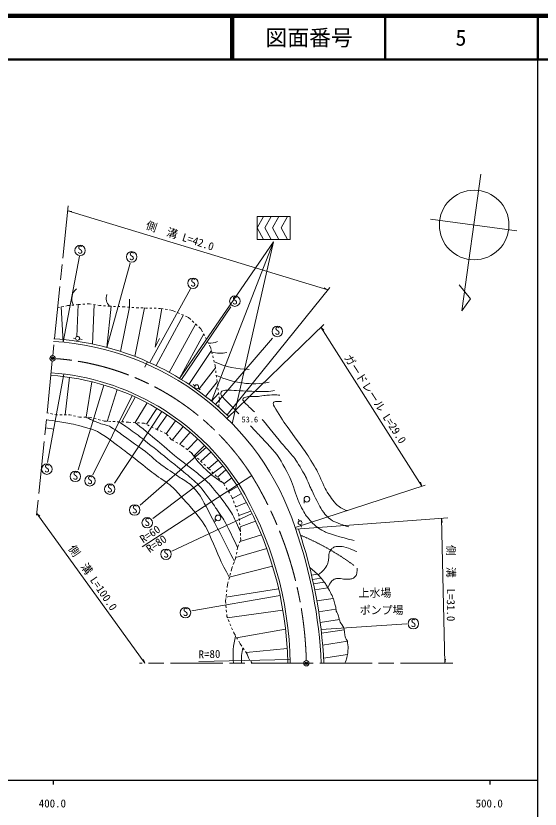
# Model space of a CAD drawing. Units: millimetres, scale not verified. Extents: x 40000 to 680000, y 20000 to 380000.
# Drawn here: x 459484 to 579500, y 198357 to 380000 of the extents above; entities that cross this region are included whole.
import ezdxf
from ezdxf.enums import TextEntityAlignment as Align

# ---------------------------------------------------------------- set-up
doc = ezdxf.new("R2010")
doc.units = ezdxf.units.MM
doc.header["$LTSCALE"] = 1000
doc.header["$PDMODE"] = 32
doc.header["$PDSIZE"] = 500
doc.linetypes.add('CHAIN', pattern=[18.5, 12, -1.5, 3.5, -1.5])
for name, color, linetype, lineweight in [('M-BGD', 7, 'Continuous', 13), ('M-BMK', 2, 'CHAIN', 13), ('M-BMK-SRVR', 3, 'Continuous', 13), ('M-STR-HTXT', 7, 'Continuous', 13), ('M-TTL', 2, 'Continuous', 140), ('M-TTL-BAND', 7, 'Continuous', 25), ('M-TTL-LINE', 7, 'Continuous', 50), ('M-TTL-TXT', 7, 'Continuous', 13)]:
    doc.layers.add(name, color=color, linetype=linetype, lineweight=lineweight)
doc.layers.add('M-OTRS', color=6, linetype='Continuous')
doc.styles.add('ＭＳ ゴシック', font='')
doc.styles.get('ＭＳ ゴシック').set_extended_font_data('MS Gothic')

msp = doc.modelspace()

# ---------------------------------------------------------------- linework, layer by layer
at = {"layer": 'M-BGD'}
for p, q in [((474049, 324997), (470285, 305291)), ((485626, 323394), (480274, 304087)), ((499469, 317489), (490125, 300592)), ((485525, 313283), (485525, 315134)), ((469076, 313173), (469470, 313255)), ((470285, 305291), (469851, 313354)), ((469959, 313358), (470448, 313461)), ((470938, 313564), (471331, 313646)), ((471331, 313646), (471774, 313689)), ((472272, 313738), (472770, 313786)), ((473267, 313835), (473711, 313878)), ((473711, 313878), (473476, 306582)), ((473711, 313878), (474285, 313921)), ((474784, 313958), (475282, 313996)), ((475781, 314033), (476355, 314076)), ((476355, 314076), (476755, 314012)), ((477394, 313928), (477026, 304851)), ((477249, 313934), (477742, 313855)), ((478236, 313776), (478636, 313712)), ((478636, 313712), (479013, 313679)), ((479511, 313635), (480009, 313591)), ((480274, 304087), (481318, 313493)), ((480507, 313547), (480883, 313514)), ((480883, 313514), (481320, 313497)), ((481820, 313477), (482319, 313458)), ((482819, 313438), (483319, 313419)), ((483458, 303157), (485525, 313283)), ((483818, 313399), (484255, 313382)), ((484255, 313382), (484513, 313362)), ((485011, 313324), (485510, 313285)), ((486008, 313247), (486507, 313209)), ((488893, 313110), (486704, 302016)), ((487005, 313170), (487263, 313150)), ((487263, 313150), (487625, 313141)), ((488125, 313128), (488625, 313114)), ((489124, 313101), (489624, 313088)), ((490124, 313074), (490624, 313061)), ((491124, 313048), (491623, 313035)), ((492123, 313021), (492485, 313012)), ((492485, 313012), (493179, 312900)), ((493673, 312820), (494167, 312740)), ((494660, 312661), (495354, 312549)), ((495354, 312549), (496039, 312245)), ((508707, 313354), (497420, 296704)), ((497890, 311509), (491597, 299905)), ((496497, 312043), (496954, 311840)), ((497411, 311638), (497868, 311435)), ((498325, 311233), (499010, 310929)), ((499010, 310929), (499501, 310479)), ((500715, 309505), (494582, 298364)), ((499869, 310141), (500237, 309803)), ((500606, 309464), (500974, 309126)), ((502530, 307176), (496939, 296999)), ((501342, 308788), (501833, 308338)), ((501833, 308338), (502176, 307672)), ((502404, 307228), (502633, 306783)), ((472673, 306233), (473153, 306155)), ((474031, 306012), (474645, 305912)), ((502862, 306339), (503091, 305894)), ((503320, 305450), (503549, 305005)), ((518218, 306229), (505187, 291018)), ((504282, 303401), (499104, 295621)), ((503778, 304561), (504120, 303895)), ((504120, 303895), (504189, 303613)), ((504306, 303127), (504423, 302641)), ((504541, 302155), (504658, 301669)), ((489025, 299541), (489593, 300829)), ((504776, 301183), (504893, 300697)), ((505011, 300211), (505079, 299929)), ((505079, 299929), (505168, 299238)), ((466745, 277708), (470483, 297976)), ((505159, 299435), (501443, 294567)), ((505232, 298742), (505296, 298246)), ((470764, 288670), (471756, 297235)), ((475576, 288102), (476898, 296211)), ((505618, 296314), (502929, 292864)), ((505360, 297751), (505424, 297255)), ((505488, 296759), (505553, 296263)), ((473752, 276076), (479650, 295450)), ((480408, 287155), (482709, 294421)), ((500083, 295564), (500475, 295277)), ((501192, 294751), (501694, 294383)), ((505617, 295767), (505681, 295271)), ((505745, 294775), (505809, 294279)), ((477111, 274900), (486070, 293053)), ((483721, 287019), (486815, 292714)), ((505960, 293605), (504304, 291761)), ((505873, 293784), (505937, 293288)), ((506001, 292792), (506090, 292101)), ((486760, 286897), (489517, 291370)), ((505979, 290993), (505917, 290383)), ((506090, 292101), (506029, 291491)), ((466614, 289073), (466953, 289010)), ((467445, 288920), (467937, 288829)), ((482056, 272967), (492926, 289399)), ((489402, 286495), (491741, 290121)), ((468428, 288738), (468767, 288676)), ((468767, 288676), (469047, 288673)), ((469547, 288668), (470047, 288663)), ((470547, 288658), (471047, 288653)), ((471547, 288648), (471826, 288646)), ((471826, 288646), (472197, 288558)), ((472684, 288444), (473171, 288329)), ((473657, 288215), (474029, 288127)), ((474029, 288127), (474542, 288114)), ((475042, 288101), (475542, 288088)), ((476042, 288076), (476555, 288062)), ((476555, 288062), (476904, 287968)), ((477386, 287837), (477869, 287707)), ((478351, 287576), (478834, 287445)), ((479317, 287315), (479665, 287220)), ((479665, 287220), (480203, 287195)), ((480703, 287172), (481202, 287149)), ((481701, 287126), (482201, 287102)), ((482700, 287079), (483200, 287056)), ((483699, 287033), (484199, 287009)), ((491781, 285283), (494136, 288618)), ((493902, 284332), (496049, 287290)), ((466269, 285691), (468153, 285344)), ((484698, 286986), (485236, 286961)), ((485236, 286961), (485804, 286921)), ((486302, 286885), (486801, 286849)), ((487300, 286814), (487799, 286778)), ((488297, 286742), (488864, 286702)), ((488864, 286702), (489134, 286570)), ((489583, 286351), (490033, 286131)), ((490482, 285912), (490931, 285693)), ((491381, 285473), (491650, 285341)), ((491650, 285341), (492065, 285158)), ((495254, 282871), (497754, 286001)), ((492523, 284956), (492980, 284755)), ((493438, 284553), (493853, 284370)), ((493853, 284370), (494333, 283842)), ((494669, 283472), (495149, 282944)), ((496997, 281925), (499350, 284697)), ((495149, 282944), (495659, 282661)), ((496096, 282418), (496533, 282175)), ((496970, 281932), (497481, 281649)), ((497481, 281649), (497986, 281262)), ((498771, 280695), (501109, 283138)), ((502647, 281660), (500375, 279352)), ((487932, 267960), (503089, 281213)), ((498384, 280958), (498781, 280655)), ((499178, 280351), (499684, 279964)), ((499684, 279964), (499935, 279734)), ((501840, 278017), (504146, 280102)), ((500304, 279397), (500673, 279059)), ((501042, 278721), (501410, 278384)), ((501779, 278046), (502148, 277709)), ((503601, 276375), (505800, 278233)), ((490817, 264876), (506834, 276972)), ((502517, 277371), (502886, 277034)), ((503255, 276696), (503506, 276466)), ((503506, 276466), (504018, 275954)), ((488374, 258449), (513477, 274732)), ((504371, 275601), (504725, 275247)), ((505078, 274893), (505432, 274540)), ((505645, 274399), (507564, 276035)), ((505785, 274186), (506139, 273833)), ((506493, 273479), (507004, 272967)), ((507004, 272967), (507359, 272384)), ((507085, 272863), (508898, 274206)), ((507619, 271956), (507879, 271529)), ((508138, 271102), (508398, 270675)), ((508229, 271072), (510196, 272245)), ((509088, 269506), (511120, 270657)), ((508658, 270247), (509013, 269663)), ((509013, 269663), (509122, 269383)), ((509304, 268917), (509485, 268451)), ((525455, 269323), (525455, 268415)), ((509667, 267985), (509849, 267519)), ((509901, 267559), (512256, 268580)), ((510030, 267053), (510212, 266588)), ((495207, 257407), (513549, 266026)), ((510393, 266122), (510503, 265841)), ((510503, 265841), (510547, 265419)), ((510560, 265558), (513286, 266566)), ((505110, 265040), (505110, 264133)), ((510600, 264922), (510652, 264424)), ((510704, 263927), (510756, 263430)), ((510816, 263019), (514357, 264310)), ((524150, 264770), (524330, 264318)), ((524660, 263492), (524891, 262915)), ((510809, 262933), (510853, 262511)), ((510853, 262511), (510871, 262020)), ((510946, 260031), (510668, 259338)), ((510820, 259630), (515708, 261177)), ((510890, 261521), (510909, 261021)), ((510927, 260522), (510946, 260031)), ((524754, 261035), (524628, 261089)), ((524938, 260956), (524846, 260995)), ((525122, 260878), (525030, 260917)), ((525306, 260799), (525214, 260838)), ((525490, 260720), (525398, 260760)), ((525708, 260627), (525582, 260681)), ((525833, 260570), (525708, 260627)), ((526016, 260488), (525924, 260529)), ((526198, 260406), (526107, 260447)), ((526380, 260323), (526289, 260365)), ((526562, 260241), (526471, 260282)), ((526779, 260144), (526654, 260200)), ((526903, 260084), (526779, 260144)), ((527084, 259999), (526993, 260042)), ((527264, 259913), (527174, 259956)), ((527445, 259827), (527354, 259870)), ((527625, 259741), (527535, 259784)), ((509841, 256002), (516906, 258049)), ((510205, 258180), (510125, 257716)), ((510483, 258874), (510205, 258180)), ((527840, 259639), (527716, 259698)), ((527963, 259577), (527840, 259639)), ((528141, 259488), (528052, 259533)), ((528320, 259398), (528231, 259443)), ((528499, 259309), (528410, 259353)), ((528678, 259219), (528589, 259264)), ((528890, 259113), (528767, 259174)), ((529012, 259049), (528890, 259113)), ((529189, 258956), (529100, 259002)), ((529366, 258863), (529277, 258909)), ((529543, 258770), (529454, 258816)), ((529720, 258677), (529632, 258723)), ((529930, 258566), (529809, 258630)), ((530051, 258500), (529930, 258566)), ((530226, 258403), (530138, 258451)), ((530401, 258307), (530313, 258355)), ((530576, 258210), (530488, 258258)), ((530751, 258113), (530663, 258162)), ((530959, 257999), (530839, 258065)), ((531078, 257930), (530959, 257999)), ((509869, 256238), (509789, 255774)), ((510040, 257224), (509954, 256731)), ((531251, 257830), (531164, 257880)), ((531424, 257730), (531338, 257780)), ((531597, 257630), (531511, 257680)), ((531771, 257530), (531684, 257580)), ((531976, 257411), (531857, 257480)), ((532094, 257340), (531976, 257411)), ((532265, 257236), (532179, 257288)), ((532436, 257133), (532350, 257184)), ((532607, 257029), (532521, 257081)), ((532778, 256926), (532693, 256977)), ((532981, 256803), (532864, 256874)), ((533097, 256729), (532981, 256803)), ((533266, 256622), (533182, 256676)), ((533435, 256515), (533351, 256569)), ((533604, 256408), (533520, 256462)), ((533773, 256302), (533689, 256355)), ((533974, 256175), (533858, 256248)), ((534089, 256099), (533974, 256175)), ((509440, 254874), (509259, 254407)), ((509789, 255774), (509620, 255340)), ((534256, 255989), (534172, 256044)), ((534422, 255878), (534339, 255933)), ((534589, 255768), (534506, 255823)), ((534756, 255658), (534673, 255713)), ((534954, 255527), (534840, 255602)), ((535067, 255449), (534954, 255527)), ((535232, 255335), (535150, 255392)), ((535396, 255221), (535314, 255278)), ((535561, 255108), (535479, 255165)), ((535726, 254994), (535643, 255051)), ((535921, 254859), (535808, 254937)), ((536033, 254779), (535921, 254859)), ((536195, 254662), (536114, 254721)), ((536357, 254545), (536276, 254604)), ((536520, 254428), (536438, 254487)), ((536682, 254312), (536601, 254370)), ((508344, 251455), (518255, 253966)), ((508910, 253507), (508737, 252843)), ((509078, 253941), (508910, 253507)), ((536874, 254173), (536763, 254253)), ((508361, 251391), (508235, 250907)), ((508612, 252359), (508486, 251875)), ((528540, 252156), (527173, 251945)), ((529364, 251249), (527401, 250946)), ((507938, 249758), (507858, 249102)), ((508110, 250423), (507938, 249758)), ((530073, 250354), (527614, 249974)), ((530915, 249055), (527902, 248590)), ((499733, 243765), (519961, 247309)), ((507548, 246916), (519628, 248809)), ((507676, 247613), (507616, 247117)), ((507797, 248606), (507737, 248109)), ((507555, 246620), (507475, 245964)), ((507475, 245964), (507522, 245450)), ((532138, 246606), (528387, 246026)), ((507568, 244952), (507614, 244454)), ((507660, 243956), (507706, 243458)), ((507884, 242171), (520603, 243931)), ((532750, 244151), (528800, 243541)), ((507752, 242961), (507799, 242447)), ((507799, 242447), (507903, 242202)), ((508098, 241742), (508293, 241282)), ((533552, 241750), (529153, 241070)), ((508488, 240821), (508683, 240361)), ((508878, 239901), (509074, 239440)), ((549023, 240817), (529350, 239492)), ((509269, 238980), (509372, 238736)), ((509372, 238736), (509736, 238118)), ((510011, 237607), (521214, 239589)), ((534626, 239439), (529447, 238639)), ((509990, 237688), (510244, 237257)), ((510498, 236826), (510862, 236209)), ((510862, 236209), (511224, 235667)), ((535367, 236809), (529711, 235936)), ((511501, 235251), (511779, 234835)), ((512056, 234419), (512417, 233877)), ((512221, 234191), (521596, 235150)), ((501352, 232200), (522265, 232652)), ((512417, 233877), (512741, 232966)), ((512741, 232966), (513003, 232569)), ((535405, 233760), (529929, 232914)), ((513278, 232151), (513540, 231754))]:
    msp.add_line(p, q, dxfattribs=at)
msp.add_lwpolyline([(492915, 312968), (491341, 304138), (492333, 306121)], dxfattribs=at)
for centre, radius in [((474183, 326297), 1200), ((485989, 324813), 1200), ((500041, 318774), 1200), ((509620, 314684), 1200), ((519337, 307743), 1200), ((473603, 306150), 450), ((467891, 301571), 600), ((500874, 295068), 450), ((466578, 276219), 1200), ((473103, 274553), 1200), ((476435, 273535), 1200), ((480970, 271632), 1200), ((526103, 269323), 648), ((486685, 266849), 1200), ((505758, 265040), 648), ((489555, 263934), 1200), ((524558, 263930), 450), ((493858, 256715), 1200), ((498301, 243341), 1200), ((550465, 240817), 1200), ((525984, 231754), 600)]:
    msp.add_circle(centre, radius, dxfattribs=at)
for centre, radius, start, end in [((475187, 315225), 2894, 128.85448, 209.78064), ((482874, 315323), 2690, 160.81542, 222.26898), ((464225, 243212), 62375, 18.32791, 86.40546), ((464225, 243212), 62955, 45.6583, 86.40546), ((504009, 308949), 3898, 263.93566, 294.4186), ((506344, 310158), 7405, 254.69462, 280.97105), ((513386, 320726), 21702, 247.04375, 268.64839), ((463533, 242504), 55905, 32.82405, 85.87561), ((463532, 242504), 55345, 32.82259, 85.89265), ((513922, 316149), 20374, 245.37221, 280.0563), ((520372, 294396), 25256, 214.63188, 238.04366), ((439946, 230357), 81791, 0.97917, 31.01745), ((439946, 230357), 82351, 0.97251, 31.03072), ((417471, 226343), 112069, 2.76781, 18.99844), ((417471, 226343), 112649, 2.75355, 18.7173), ((525592, 233713), 16374, 164.86686, 186.87031), ((520108, 232815), 8997, 163.88874, 186.76932)]:
    msp.add_arc(centre, radius, start, end, dxfattribs=at)
for points, knots in [([(518693, 294245), (518361, 294135), (517319, 293964), (516969, 293962), (515580, 293954), (511416, 294150), (510028, 294198), (509513, 294216), (507970, 294300), (507455, 294292), (507326, 294290), (506944, 294203), (506825, 294152), (506742, 294116), (506514, 293948), (506471, 293868), (506427, 293784), (506416, 293491), (506424, 293396), (506431, 293317), (506488, 293076), (506542, 293018), (507349, 292156), (508914, 290534), (510549, 288842)], [0, 0, 0, 0, 1, 1, 1, 2, 2, 2, 3, 3, 3, 4, 4, 4, 5, 5, 5, 6, 6, 6, 7, 7, 7, 8, 8, 8, 8]), ([(519928, 293135), (519652, 293177), (518814, 293234), (518535, 293230), (518138, 293224), (516948, 293128), (516552, 293088), (516244, 293057), (515327, 292895), (515017, 292876), (514614, 292850), (513400, 292896), (512997, 292866), (512769, 292849), (512094, 292711), (511877, 292640), (511794, 292612), (511571, 292453), (511523, 292380), (511484, 292320), (511445, 292090), (511476, 292026), (511556, 291855), (511910, 291405), (512042, 291270), (512440, 290866), (513271, 290086), (514094, 289304)], [0, 0, 0, 0, 1, 1, 1, 2, 2, 2, 3, 3, 3, 4, 4, 4, 5, 5, 5, 6, 6, 6, 7, 7, 7, 8, 8, 8, 9, 9, 9, 9]), ([(520269, 291661), (519995, 291680), (519170, 291680), (518897, 291660), (518825, 291655), (518622, 291577), (518561, 291540), (518528, 291520), (518463, 291421), (518449, 291385), (518431, 291338), (518403, 291186), (518406, 291136), (518410, 291077), (518453, 290902), (518484, 290852), (518995, 289993), (520547, 287424), (521109, 286597), (522078, 285170), (525170, 281014), (526137, 279585), (526663, 278809), (528115, 276400), (528569, 275581), (528796, 275173), (529340, 273879), (529537, 273456), (529732, 273039), (530305, 271781), (530529, 271378), (530750, 270981), (531487, 269832), (531757, 269466), (531990, 269151), (532755, 268253), (533038, 267982), (533236, 267793), (533896, 267296), (534145, 267183), (534389, 267072), (534841, 266895), (535335, 266712)], [0, 0, 0, 0, 1, 1, 1, 2, 2, 2, 3, 3, 3, 4, 4, 4, 5, 5, 5, 6, 6, 6, 7, 7, 7, 8, 8, 8, 9, 9, 9, 10, 10, 10, 11, 11, 11, 12, 12, 12, 13, 13, 13, 14, 14, 14, 14]), ([(466451, 287475), (467708, 287360), (471451, 286764), (472681, 286485), (473795, 286232), (477117, 285322), (478142, 284819), (479253, 284273), (482240, 282041), (483232, 281302), (484888, 280069), (489733, 276211), (491377, 274962), (492095, 274416), (494373, 272935), (495039, 272327), (495979, 271469), (498543, 268634), (499369, 267666), (500118, 266788), (502340, 264111), (502906, 263105), (503774, 261562), (505739, 256614), (506488, 255009), (506827, 254283), (507942, 252149), (508344, 251455), (508344, 251455), (508344, 251455), (508344, 251455)], [0, 0, 0, 0, 1, 1, 1, 2, 2, 2, 3, 3, 3, 4, 4, 4, 5, 5, 5, 6, 6, 6, 7, 7, 7, 8, 8, 8, 9, 9, 9, 10, 10, 10, 10]), ([(475576, 288102), (476134, 287802), (477862, 287008), (478453, 286781), (478929, 286597), (480442, 286281), (480899, 286054), (481479, 285766), (483048, 284610), (483576, 284236), (484813, 283360), (488519, 280726), (489724, 279806), (490090, 279528), (491066, 278550), (491417, 278253), (491722, 277994), (492677, 277262), (493003, 277030), (493708, 276528), (495854, 275065), (496573, 274584), (497050, 274265), (498512, 273355), (498986, 273030), (499171, 272904), (499714, 272499), (499862, 272331), (500298, 271836), (501573, 270310), (501893, 269734), (503455, 266916), (507649, 258813), (509514, 255030)], [0, 0, 0, 0, 1, 1, 1, 2, 2, 2, 3, 3, 3, 4, 4, 4, 5, 5, 5, 6, 6, 6, 7, 7, 7, 8, 8, 8, 9, 9, 9, 10, 10, 10, 11, 11, 11, 11]), ([(483102, 287039), (483504, 286781), (484692, 285975), (485080, 285696), (485687, 285262), (487494, 283940), (488079, 283477), (490248, 281761), (496708, 276553), (498850, 274803), (499220, 274501), (500290, 273547), (500635, 273216), (500937, 272927), (501826, 272035), (502084, 271705), (502741, 270866), (504591, 268258), (505201, 267385), (505626, 266775), (506905, 264941), (507260, 264287), (507875, 263154), (509406, 260035), (510230, 258258)], [0, 0, 0, 0, 1, 1, 1, 2, 2, 2, 3, 3, 3, 4, 4, 4, 5, 5, 5, 6, 6, 6, 7, 7, 7, 8, 8, 8, 8]), ([(515838, 287607), (515931, 287512), (516012, 287426), (516080, 287351), (517063, 286263), (519777, 282796), (520717, 281670), (521233, 281052), (522890, 279284), (523361, 278629), (523885, 277900), (525250, 275571), (525673, 274778), (526002, 274161), (526812, 272222), (527113, 271591), (527495, 270790), (528659, 268397), (529087, 267620), (529287, 267257), (529968, 266210), (530244, 265901), (530551, 265557), (531569, 264597), (531976, 264380), (532675, 264009), (534916, 263182), (535689, 263010)], [0, 0, 0, 0, 1, 1, 1, 2, 2, 2, 3, 3, 3, 4, 4, 4, 5, 5, 5, 6, 6, 6, 7, 7, 7, 8, 8, 8, 9, 9, 9, 9]), ([(486760, 286897), (487810, 286055), (490936, 283496), (491969, 282633), (492821, 281922), (495319, 279722), (496180, 279023), (497078, 278296), (499864, 276233), (500762, 275507), (501373, 275011), (503186, 273491), (503723, 272915), (504478, 272107), (506534, 269498), (507194, 268611), (507635, 268019), (508879, 266178), (509224, 265525), (509584, 264844), (510373, 263103), (510904, 261847)], [0, 0, 0, 0, 1, 1, 1, 2, 2, 2, 3, 3, 3, 4, 4, 4, 5, 5, 5, 6, 6, 6, 7, 7, 7, 7]), ([(513190, 286108), (514169, 285092), (515017, 284207), (515542, 283645), (516370, 282760), (518861, 280097), (519555, 279102), (520247, 278111), (521926, 274883), (522424, 273781), (522836, 272868), (523703, 269984), (524090, 269061), (524379, 268370), (525375, 266350), (525794, 265730), (526159, 265191), (527481, 263740), (527976, 263317), (528409, 262946), (529856, 262002), (530389, 261797), (531669, 261302), (535624, 260130), (536966, 259846)], [0, 0, 0, 0, 1, 1, 1, 2, 2, 2, 3, 3, 3, 4, 4, 4, 5, 5, 5, 6, 6, 6, 7, 7, 7, 8, 8, 8, 8]), ([(537522, 257313), (537228, 257465), (536314, 257863), (536002, 257974), (535645, 258101), (534555, 258429), (534184, 258503), (534001, 258539), (533438, 258533), (533252, 258520), (533085, 258509), (532583, 258442), (532425, 258386), (532294, 258339), (531934, 258112), (531835, 258015), (531704, 257886), (531380, 257435), (531295, 257273), (531239, 257164), (531160, 256803), (531144, 256682), (531115, 256468), (531108, 255817), (531076, 255603), (531040, 255363), (530906, 254643), (530806, 254422), (530683, 254149), (530181, 253392), (529977, 253171), (529753, 252929), (529158, 252394), (528696, 252007)], [0, 0, 0, 0, 1, 1, 1, 2, 2, 2, 3, 3, 3, 4, 4, 4, 5, 5, 5, 6, 6, 6, 7, 7, 7, 8, 8, 8, 9, 9, 9, 10, 10, 10, 11, 11, 11, 11]), ([(526755, 253671), (527194, 253357), (528422, 252296), (528796, 251908), (529169, 251519), (530181, 250251), (530475, 249800), (530823, 249264), (531738, 247575), (531995, 246990), (532176, 246579), (532546, 245277), (532656, 244842), (532712, 244621), (532756, 243935), (532822, 243718), (532896, 243468), (533263, 242773), (533350, 242528), (533442, 242269), (533599, 241455), (533714, 241206), (533834, 240946), (534415, 240287), (534507, 240016), (534652, 239591), (534755, 238235), (534871, 237801), (534928, 237587), (535313, 237025), (535367, 236809), (535447, 236487), (535541, 235489), (535532, 235157), (535521, 234717), (535389, 233398), (535268, 232975), (535194, 232719), (535016, 232246), (534814, 231754)], [0, 0, 0, 0, 1, 1, 1, 2, 2, 2, 3, 3, 3, 4, 4, 4, 5, 5, 5, 6, 6, 6, 7, 7, 7, 8, 8, 8, 9, 9, 9, 10, 10, 10, 11, 11, 11, 12, 12, 12, 13, 13, 13, 13]), ([(537579, 253498), (537594, 253274), (537574, 252597), (537546, 252374), (537532, 252265), (537431, 251941), (537368, 251851), (537270, 251713), (536905, 251349), (536761, 251261), (536631, 251182), (536186, 251059), (536035, 251041), (535771, 251011), (534969, 251012), (534703, 251025), (534479, 251035), (533814, 251150), (533590, 251160), (533411, 251167), (532871, 251148), (532696, 251109), (532562, 251079), (532188, 250896), (532072, 250822), (531974, 250759), (531693, 250535), (531634, 250434), (531480, 250172), (531182, 249596), (530915, 249055)], [0, 0, 0, 0, 1, 1, 1, 2, 2, 2, 3, 3, 3, 4, 4, 4, 5, 5, 5, 6, 6, 6, 7, 7, 7, 8, 8, 8, 9, 9, 9, 10, 10, 10, 10])]:
    msp.add_open_spline(points, degree=3, knots=knots, dxfattribs=at)
at = {"layer": 'M-BMK'}
for p, q in [((471457, 336471), (467952, 302168)), ((467830, 300975), (464193, 265369)), ((525384, 231754), (487782, 231754)), ((559531, 231754), (526584, 231754))]:
    msp.add_line(p, q, dxfattribs=at)
for centre, radius, start, end in [((464225, 243212), 58475, 32.61809, 85.81755), ((440361, 230146), 85638, 1.47725, 31.37433)]:
    msp.add_arc(centre, radius, start, end, dxfattribs=at)
at = {"layer": 'M-BMK-SRVR'}
msp.add_line((574146, 330750), (554404, 333484), dxfattribs=at)
msp.add_lwpolyline([(565890, 343776), (561553, 312459), (563528, 315179), (560984, 318408)], dxfattribs=at)
msp.add_circle((564396, 332118), 7965, dxfattribs=at)
at = {"layer": 'M-OTRS'}
for p in [(467891, 301571), (525984, 231754)]:
    msp.add_point(p, dxfattribs=at)
at = {"layer": 'M-STR-HTXT'}
for p, q in [((514723, 331435), (516141, 334064)), ((522249, 334064), (514723, 334064)), ((514723, 334064), (514723, 328806)), ((516476, 331435), (517893, 334064)), ((518254, 331435), (519672, 334064)), ((520239, 331435), (521656, 334064)), ((522249, 328806), (522249, 334064)), ((514723, 331435), (516141, 328806)), ((516476, 331435), (517893, 328806)), ((518254, 331435), (519672, 328806)), ((520239, 331435), (521656, 328806)), ((514723, 328806), (522249, 328806)), ((518486, 328220), (504304, 291761)), ((531357, 317806), (507830, 288620)), ((530905, 317245), (530032, 317699)), ((529951, 309320), (507810, 287832)), ((553170, 272537), (523436, 262826)), ((552442, 272299), (552077, 273213)), ((489036, 231754), (464262, 266044)), ((464262, 266044), (464992, 265461)), ((558383, 265096), (523566, 262446)), ((489036, 231754), (488712, 232630)), ((557713, 231754), (557871, 232725))]:
    msp.add_line(p, q, dxfattribs=at)
for points in [[(530905, 317245), (471342, 335346), (472319, 335241)], [(509023, 286614), (518486, 328220), (496939, 296999)], [(552442, 272299), (529332, 308719), (530005, 308003)], [(557713, 231754), (556903, 264983), (557111, 264022)]]:
    msp.add_lwpolyline(points, dxfattribs=at)
at = {"layer": 'M-TTL'}
msp.add_line((680000, 380000), (40000, 380000), dxfattribs=at)
at = {"layer": 'M-TTL-BAND'}
for p, q in [((579000, 20000), (579000, 370000)), ((40000, 205000), (579000, 205000)), ((468000, 205000), (468000, 204000)), ((568000, 205000), (568000, 204000))]:
    msp.add_line(p, q, dxfattribs=at)
at = {"layer": 'M-TTL-LINE'}
for p, q in [((508747, 380000), (508747, 370000)), ((509247, 380000), (509247, 370000)), ((543997, 380000), (543997, 370000)), ((579000, 380000), (579000, 370000)), ((40000, 370000), (680000, 370000))]:
    msp.add_line(p, q, dxfattribs=at)

# ---------------------------------------------------------------- texts
at = {"layer": 'M-BGD', "style": 'ＭＳ ゴシック'}
for p in [(474192, 324995), (485998, 323510), (500050, 317471), (509628, 313382), (519346, 306441), (466587, 274917), (473112, 273251), (476444, 272233), (480979, 270329), (486694, 265547), (489563, 262632), (493867, 255413), (498309, 242039), (550473, 239515)]:
    msp.add_text('S', height=1833, dxfattribs=at).set_placement(p, align=Align.BOTTOM_CENTER)
for s, height, rotation, p in [('53.6', 1320, 359.998, (513049, 286518)), ('R=60', 1833, 33.998, (491009, 260128)), ('R=80', 1833, 33.998, (492473, 257909)), ('R=80', 1833, 1.878, (503854, 232386))]:
    msp.add_text(s, height=height, rotation=rotation, dxfattribs=at).set_placement(p, align=Align.BOTTOM_CENTER)
at = {"layer": 'M-STR-HTXT', "style": 'ＭＳ ゴシック'}
for s, rotation, p in [('側\u3000溝 L=42.0', 341.7, (496593, 328224)), ('ガードレール L=29.0', 303, (540514, 291497)), ('側\u3000溝 L=100.0', 304.452, (475893, 250512)), ('側\u3000溝\u3000L=31.0', 270, (557602, 250100))]:
    msp.add_text(s, height=1833, rotation=rotation, dxfattribs=at).set_placement(p, align=Align.BOTTOM_CENTER)
for s, p in [('上水場', (541687, 246409)), ('ポンプ場', (543217, 242445))]:
    msp.add_text(s, height=1833, dxfattribs=at).set_placement(p, align=Align.BOTTOM_CENTER)
at = {"layer": 'M-TTL-BAND', "style": 'ＭＳ ゴシック'}
for s, p in [('400.0', (467844, 198195)), ('500.0', (567844, 198195))]:
    msp.add_text(s, height=1833, dxfattribs=at).set_placement(p, align=Align.BOTTOM_CENTER)
at = {"layer": 'M-TTL-TXT', "style": 'ＭＳ ゴシック'}
for s, p in [('図面番号', (526622, 375000)), ('5', (561372, 375000))]:
    msp.add_text(s, height=3666, dxfattribs=at).set_placement(p, align=Align.MIDDLE_CENTER)

doc.saveas('drawing.dxf')
